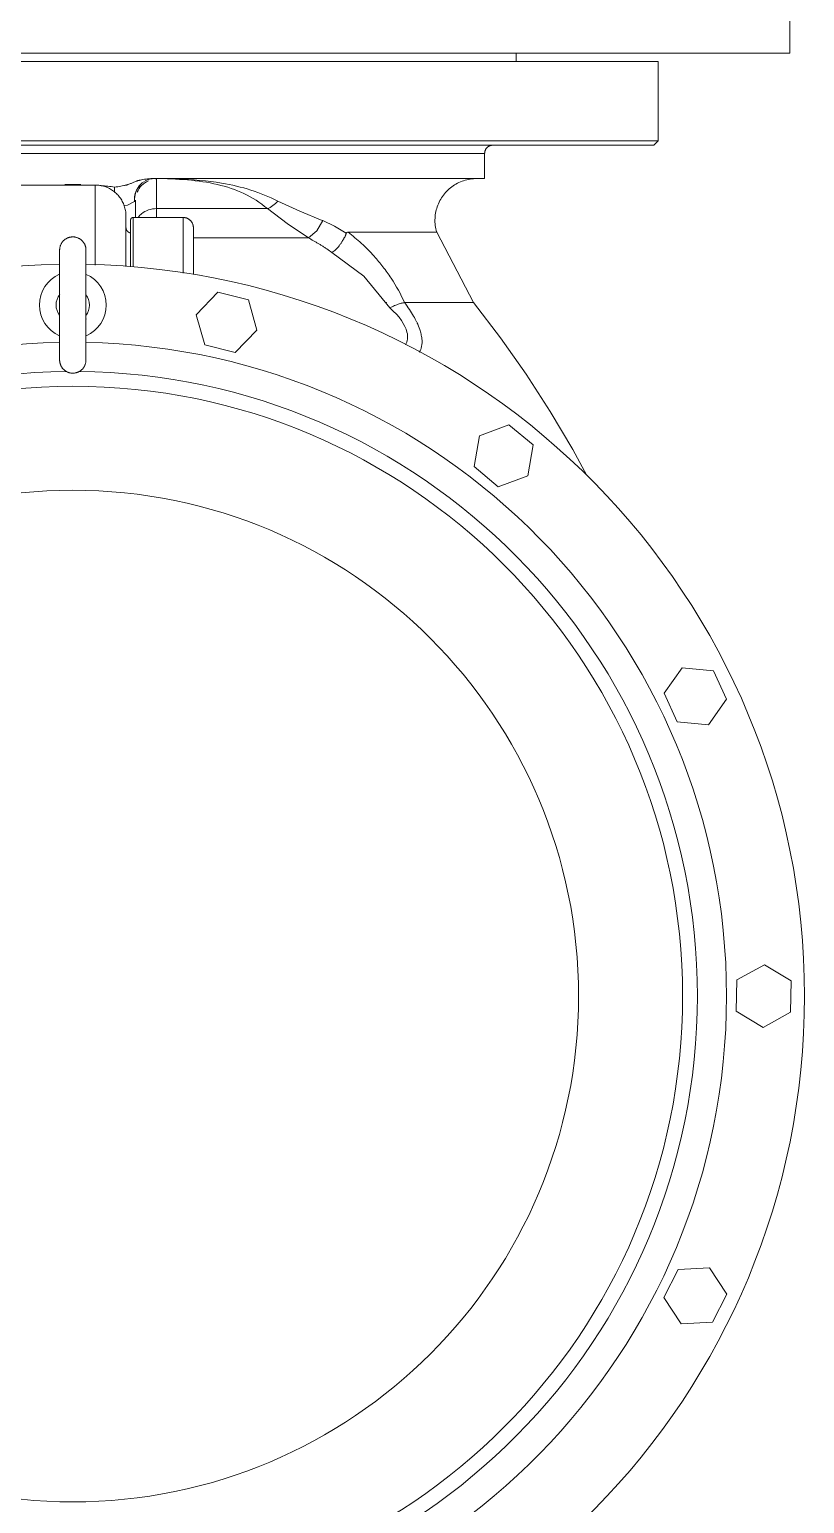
# Model space of a CAD drawing. Extents: x -181672 to 290600, y -29000 to 395522.
# Drawn here: x -171539 to -171353.6, y 25562.5 to 25915 of the extents above; entities that cross this region are included whole.
import ezdxf

# ---------------------------------------------------------------- set-up
doc = ezdxf.new("R2010")
doc.units = 0
doc.header["$LTSCALE"] = 10
doc.layers.add('XFM7P20PCW$0$G-IMPT', color=252, linetype='Continuous', lineweight=9)
doc.layers.add('XFM7P20PCW$0$M-PIPE--4', color=252, linetype='Continuous', lineweight=9)

# ---------------------------------------------------------------- blocks, each defined once
blk = doc.blocks.new('XFM7P20PCW$0$HTS 150A-3D_dwg-5203735-參考樓層')
at = {"layer": 'XFM7P20PCW$0$G-IMPT'}
for p, q in [((-7.5, 165.41), (-3.61, 171.83)), ((-3.61, 171.83), (3.89, 171.67)), ((3.89, 171.67), (7.5, 165.09)), ((-3.89, 158.83), (-7.5, 165.41)), ((7.5, 165.09), (3.61, 158.67)), ((3.61, 158.67), (-3.89, 158.83)), ((-77.81, 153.24), (-70.98, 156.36)), ((-70.98, 156.36), (-64.87, 152)), ((65.01, 152.28), (71.3, 156.38)), ((71.3, 156.38), (77.99, 152.98)), ((-78.53, 145.77), (-77.81, 153.24)), ((-64.87, 152), (-65.59, 144.53)), ((65.41, 144.79), (65.01, 152.28)), ((77.99, 152.98), (78.39, 145.49)), ((-72.42, 141.41), (-78.53, 145.77)), ((-65.59, 144.53), (-72.42, 141.41)), ((72.1, 141.39), (65.41, 144.79)), ((78.39, 145.49), (72.1, 141.39)), ((-204.5, 140), (-223.5, 140)), ((-223.5, 140), (-223.5, -55.03)), ((-203.5, 139), (-204.5, 140)), ((-204.5, 140), (-204.5, -55.03)), ((-203.5, -55.04), (-203.5, 139)), ((-136.59, 104.31), (-131.79, 110.08)), ((-131.79, 110.08), (-124.39, 108.8)), ((-223.5, 106), (-225.5, 106)), ((-225.5, 106), (-225.5, -55.01)), ((-124.39, 108.8), (-121.8, 101.76)), ((-134, 97.26), (-136.59, 104.31)), ((-121.8, 101.76), (-126.6, 95.99)), ((-195.5, 98.5), (-201.5, 98.5)), ((-201.5, 98.5), (-201.5, -55.03)), ((-195.5, 18.64), (-195.5, 98.5)), ((-165.83, 95.82), (-182.65, 87.03)), ((-165.83, 95.82), (-165.83, 90.34)), ((-126.6, 95.99), (-134, 97.26)), ((-165.83, 90.33), (-165.83, 87.3)), ((-182.65, 65.83), (-182.65, 87.03)), ((-165.83, 87.29), (-165.83, 83.63)), ((-165.83, 83.62), (-165.83, 79.36)), ((-165.83, 75.07), (-165.83, 74.99)), ((-181.3, 56.34), (-181.3, 28.84)), ((-188.3, 46.54), (-188.3, 20)), ((-166.5, 41.99), (-159.28, 44.05)), ((-159.28, 44.05), (-153.89, 38.83)), ((-168.32, 34.71), (-166.5, 41.99)), ((-153.89, 38.83), (-155.71, 31.55)), ((-162.93, 29.49), (-168.32, 34.71)), ((-172.59, 28.84), (-183.73, 28.84)), ((-155.71, 31.55), (-162.93, 29.49)), ((-186.19, 26.38), (-186.19, 14.44)), ((-172.91, 26.38), (-186.19, 26.38)), ((-195.5, 19.54), (-195.5, 19.57)), ((-195.31, 20), (-188.3, 20)), ((-188.3, 20), (-186.19, 20)), ((-193.84, 16.02), (-192.95, 15.4)), ((-192.05, 15.02), (-190.75, 14.77)), ((-186.19, 15), (-190.33, 15)), ((-190.33, 15), (-186.19, 15)), ((-174.41, 14.44), (-186.19, 14.44)), ((-174.49, 12.71), (-186.56, 12.71)), ((-185.5, 13.82), (-184.35, 13.82)), ((-183.67, 13.82), (-174.43, 13.82)), ((-192.16, 10), (-193.47, 10)), ((-193.95, 5.33), (-193.95, -55)), ((-174.82, 5.33), (-193.95, 5.33)), ((-161.44, 3.15), (-161.43, 3.15)), ((-175.48, -3.15), (-175.51, -3.15)), ((-161.44, -3.15), (-161.48, -3.15))]:
    blk.add_line(p, q, dxfattribs=at)
at = {"layer": 'XFM7P20PCW$0$G-IMPT', "flags": 128}
for points in [[(-165.83, 95.82), (-157.4, 102.29), (-148.73, 108.41), (-139.81, 114.18), (-130.68, 119.59), (-124.49, 122.93)], [(-203.5, 100.42), (-203.49, 100.34), (-203.49, 100.26), (-203.47, 100.18), (-203.46, 100.1), (-203.44, 100.02), (-203.42, 99.95), (-203.4, 99.87), (-203.37, 99.8), (-203.34, 99.72), (-203.31, 99.65), (-203.27, 99.58), (-203.24, 99.51), (-203.19, 99.44), (-203.15, 99.37), (-203.1, 99.31), (-203.06, 99.24), (-203, 99.18), (-202.95, 99.12), (-202.89, 99.07), (-202.83, 99.01), (-202.77, 98.96), (-202.71, 98.91), (-202.65, 98.86), (-202.58, 98.82), (-202.51, 98.78), (-202.44, 98.74), (-202.37, 98.7), (-202.3, 98.67), (-202.22, 98.64), (-202.15, 98.61), (-202.07, 98.58), (-202, 98.56), (-201.92, 98.54), (-201.84, 98.53), (-201.76, 98.52), (-201.68, 98.51), (-201.6, 98.5), (-201.52, 98.5), (-201.5, 98.5)], [(-195.5, 96.53), (-195.49, 96.21), (-195.47, 95.81), (-195.43, 95.42), (-195.37, 95.02), (-195.3, 94.63), (-195.21, 94.24), (-195.11, 93.85), (-194.99, 93.47), (-194.86, 93.09), (-194.71, 92.72), (-194.55, 92.35), (-194.37, 92), (-194.18, 91.64), (-193.97, 91.3), (-193.75, 90.97), (-193.52, 90.64), (-193.28, 90.33), (-193.02, 90.02), (-192.75, 89.72), (-192.47, 89.44), (-192.17, 89.17), (-191.87, 88.91), (-191.56, 88.66), (-191.24, 88.42), (-190.9, 88.2), (-190.56, 87.99), (-190.21, 87.79), (-189.86, 87.61), (-189.49, 87.45), (-189.12, 87.29), (-188.75, 87.16), (-188.37, 87.03), (-187.98, 86.93), (-187.59, 86.83), (-187.2, 86.76), (-186.8, 86.7), (-186.41, 86.65), (-186.01, 86.63), (-185.61, 86.61), (-185.5, 86.61)], [(-185.5, 86.61), (-185.1, 86.62), (-184.7, 86.65), (-184.3, 86.68), (-183.91, 86.74), (-183.51, 86.81), (-183.12, 86.9), (-182.74, 87), (-182.65, 87.03)], [(-164.56, 75.84), (-172.16, 69.64), (-177.79, 61.97)], [(-185.43, 59.79), (-184.08, 62.58), (-182.42, 65.37)], [(-190.1, 49.02), (-187.73, 54.3), (-185.5, 59.62)], [(-185.5, 59.62), (-185.47, 59.71), (-185.43, 59.79)], [(-185.43, 59.79), (-182.97, 58.39), (-181.3, 56.34)], [(-181.3, 56.34), (-184.73, 51.29), (-188.3, 46.54)], [(-186.19, 26.38), (-186.19, 26.48), (-186.18, 26.57), (-186.17, 26.67), (-186.16, 26.77), (-186.14, 26.87), (-186.12, 26.96), (-186.1, 27.06), (-186.07, 27.15), (-186.03, 27.25), (-186, 27.34), (-185.96, 27.43), (-185.91, 27.51), (-185.87, 27.6), (-185.82, 27.69), (-185.76, 27.77), (-185.71, 27.85), (-185.64, 27.93), (-185.58, 28), (-185.52, 28.07), (-185.45, 28.14), (-185.37, 28.21), (-185.3, 28.28), (-185.22, 28.34), (-185.14, 28.39), (-185.06, 28.45), (-184.98, 28.5), (-184.89, 28.55), (-184.8, 28.59), (-184.71, 28.64), (-184.62, 28.67), (-184.53, 28.71), (-184.44, 28.74), (-184.34, 28.76), (-184.25, 28.79), (-184.15, 28.8), (-184.05, 28.82), (-183.95, 28.83), (-183.86, 28.84), (-183.76, 28.84), (-183.73, 28.84)], [(-172.55, 28.84), (-172.88, 28.84), (-173.85, 28.84), (-174.79, 28.84), (-175.69, 28.84), (-176.55, 28.84), (-177.37, 28.84), (-178.14, 28.84), (-178.86, 28.84), (-179.54, 28.84), (-180.17, 28.84), (-180.75, 28.84), (-181.28, 28.84), (-181.76, 28.84), (-182.19, 28.84), (-182.57, 28.84), (-182.9, 28.84), (-183.17, 28.84), (-183.39, 28.84), (-183.55, 28.84), (-183.67, 28.84), (-183.72, 28.84), (-183.73, 28.84)], [(-183.73, 28.84), (-183.7, 28.84), (-183.62, 28.84), (-183.49, 28.84), (-183.3, 28.84), (-183.05, 28.84), (-182.76, 28.84), (-182.41, 28.84), (-182, 28.84), (-181.71, 28.84)], [(-190.26, 14.98), (-190.18, 14.94), (-189.98, 14.77)], [(-189.98, 14.77), (-189.17, 13.11), (-189.03, 12.27)], [(-185.58, 13.82), (-185.6, 13.82), (-185.63, 13.82), (-185.65, 13.82), (-185.68, 13.83), (-185.7, 13.83), (-185.72, 13.84), (-185.75, 13.84), (-185.77, 13.85), (-185.79, 13.86), (-185.82, 13.87), (-185.84, 13.88), (-185.86, 13.89), (-185.88, 13.9), (-185.9, 13.91), (-185.92, 13.93), (-185.94, 13.94), (-185.96, 13.96), (-185.98, 13.97), (-186, 13.99), (-186.02, 14.01), (-186.04, 14.02), (-186.05, 14.04), (-186.07, 14.06), (-186.08, 14.08), (-186.1, 14.1), (-186.11, 14.12), (-186.12, 14.15), (-186.13, 14.17), (-186.14, 14.19), (-186.15, 14.21), (-186.16, 14.24), (-186.17, 14.26), (-186.17, 14.28), (-186.18, 14.31), (-186.18, 14.33), (-186.19, 14.36), (-186.19, 14.38), (-186.19, 14.4), (-186.19, 14.43), (-186.19, 14.44)], [(-193.95, 5.33), (-193.94, 5.62), (-193.93, 5.92), (-193.9, 6.21), (-193.86, 6.5), (-193.8, 6.79), (-193.74, 7.08), (-193.66, 7.37), (-193.58, 7.65), (-193.48, 7.93), (-193.37, 8.2), (-193.25, 8.47), (-193.12, 8.74), (-192.97, 9), (-192.82, 9.25), (-192.66, 9.5), (-192.49, 9.74), (-192.31, 9.97), (-192.12, 10.2), (-191.92, 10.41), (-191.71, 10.62), (-191.49, 10.83), (-191.27, 11.02), (-191.04, 11.2), (-190.8, 11.38), (-190.55, 11.54), (-190.3, 11.7), (-190.04, 11.84), (-189.78, 11.97), (-189.51, 12.1), (-189.24, 12.21), (-188.96, 12.31), (-188.68, 12.4), (-188.4, 12.48), (-188.11, 12.55), (-187.82, 12.6), (-187.53, 12.65), (-187.23, 12.68), (-186.94, 12.7), (-186.64, 12.71), (-186.56, 12.71)], [(-174.45, 12.71), (-174.81, 12.71), (-175.87, 12.71), (-176.88, 12.71), (-177.86, 12.71), (-178.79, 12.71), (-179.67, 12.71), (-180.5, 12.71), (-181.29, 12.71), (-182.02, 12.71), (-182.71, 12.71), (-183.34, 12.71), (-183.91, 12.71), (-184.43, 12.71), (-184.9, 12.71), (-185.31, 12.71), (-185.66, 12.71), (-185.96, 12.71), (-186.19, 12.71), (-186.37, 12.71), (-186.49, 12.71), (-186.55, 12.71), (-186.56, 12.71)], [(-186.56, 12.71), (-186.53, 12.71), (-186.45, 12.71), (-186.3, 12.71), (-186.09, 12.71), (-185.83, 12.71), (-185.51, 12.71), (-185.13, 12.71), (-184.69, 12.71), (-184.2, 12.71), (-183.65, 12.71), (-183.05, 12.71), (-182.93, 12.71)], [(-185.58, 13.82), (-185.55, 13.82), (-185.46, 13.82), (-185.32, 13.82), (-185.12, 13.82), (-184.86, 13.82), (-184.55, 13.82), (-184.18, 13.82), (-183.76, 13.82), (-183.28, 13.82), (-182.74, 13.82), (-182.16, 13.82), (-181.52, 13.82), (-180.83, 13.82), (-180.1, 13.82), (-179.31, 13.82), (-178.48, 13.82), (-177.6, 13.82), (-176.67, 13.82), (-175.71, 13.82), (-174.7, 13.82), (-174.4, 13.82)], [(-184.55, 13.82), (-184.7, 13.82), (-184.99, 13.82), (-185.22, 13.82), (-185.39, 13.82), (-185.51, 13.82), (-185.57, 13.82), (-185.58, 13.82)], [(-183.73, 12.71), (-183.68, 12.71), (-183.63, 12.72), (-183.58, 12.72), (-183.53, 12.73), (-183.49, 12.74), (-183.44, 12.75), (-183.39, 12.76), (-183.34, 12.77), (-183.3, 12.79), (-183.25, 12.81), (-183.21, 12.83), (-183.16, 12.85), (-183.12, 12.87), (-183.08, 12.9), (-183.04, 12.93), (-183, 12.96), (-182.96, 12.99), (-182.92, 13.02), (-182.88, 13.05), (-182.85, 13.09), (-182.81, 13.12), (-182.78, 13.16), (-182.75, 13.2), (-182.72, 13.24), (-182.69, 13.28), (-182.67, 13.32), (-182.64, 13.36), (-182.62, 13.41), (-182.6, 13.45), (-182.58, 13.5), (-182.57, 13.54), (-182.55, 13.59), (-182.54, 13.64), (-182.53, 13.69), (-182.52, 13.73), (-182.51, 13.78), (-182.51, 13.82)], [(-181.55, 0), (-181.55, 0.13), (-181.54, 0.25), (-181.53, 0.38), (-181.51, 0.5), (-181.49, 0.63), (-181.46, 0.75), (-181.43, 0.87), (-181.39, 0.99), (-181.35, 1.11), (-181.3, 1.23), (-181.25, 1.34), (-181.19, 1.45), (-181.13, 1.57), (-181.07, 1.67), (-181, 1.78), (-180.93, 1.88), (-180.85, 1.98), (-180.77, 2.08), (-180.68, 2.17), (-180.59, 2.26), (-180.5, 2.35), (-180.41, 2.43), (-180.31, 2.51), (-180.21, 2.58), (-180.1, 2.65), (-179.99, 2.72), (-179.88, 2.78), (-179.77, 2.84), (-179.66, 2.89), (-179.54, 2.94), (-179.42, 2.98), (-179.3, 3.02), (-179.18, 3.05), (-179.06, 3.08), (-178.94, 3.1), (-178.81, 3.12), (-178.69, 3.14), (-178.56, 3.15), (-178.43, 3.15), (-178.4, 3.15)], [(-178.4, -3.15), (-178.53, -3.15), (-178.65, -3.14), (-178.78, -3.13), (-178.9, -3.11), (-179.03, -3.09), (-179.15, -3.06), (-179.27, -3.03), (-179.39, -2.99), (-179.51, -2.95), (-179.63, -2.9), (-179.74, -2.85), (-179.85, -2.79), (-179.97, -2.73), (-180.07, -2.67), (-180.18, -2.6), (-180.28, -2.53), (-180.38, -2.45), (-180.48, -2.37), (-180.57, -2.28), (-180.66, -2.19), (-180.75, -2.1), (-180.83, -2.01), (-180.91, -1.91), (-180.98, -1.81), (-181.05, -1.7), (-181.12, -1.59), (-181.18, -1.48), (-181.24, -1.37), (-181.29, -1.26), (-181.34, -1.14), (-181.38, -1.02), (-181.42, -0.9), (-181.45, -0.78), (-181.48, -0.66), (-181.5, -0.54), (-181.52, -0.41), (-181.54, -0.29), (-181.55, -0.16), (-181.55, -0.03), (-181.55, 0)], [(-178.4, 3.15), (-178.39, 3.15), (-178.36, 3.15), (-178.31, 3.15), (-178.23, 3.15), (-178.14, 3.15), (-178.02, 3.15), (-177.89, 3.15), (-177.73, 3.15), (-177.56, 3.15), (-177.36, 3.15), (-177.15, 3.15), (-176.91, 3.15), (-176.66, 3.15), (-176.39, 3.15), (-176.1, 3.15), (-175.8, 3.15), (-175.48, 3.15), (-175.14, 3.15), (-174.78, 3.15), (-174.41, 3.15), (-174.03, 3.15), (-173.63, 3.15), (-173.5, 3.15)], [(-152.1, 3.15), (-152.11, 3.15), (-152.14, 3.15), (-152.19, 3.15), (-152.27, 3.15), (-152.36, 3.15), (-152.48, 3.15), (-152.61, 3.15), (-152.77, 3.15), (-152.94, 3.15), (-153.14, 3.15), (-153.35, 3.15), (-153.59, 3.15), (-153.84, 3.15), (-154.11, 3.15), (-154.4, 3.15), (-154.7, 3.15), (-155.02, 3.15), (-155.36, 3.15), (-155.72, 3.15), (-156.09, 3.15), (-156.47, 3.15), (-156.87, 3.15), (-157.28, 3.15), (-157.71, 3.15), (-158.15, 3.15), (-158.59, 3.15), (-159.05, 3.15), (-159.52, 3.15), (-160, 3.15), (-160.48, 3.15), (-160.98, 3.15), (-161.48, 3.15), (-161.99, 3.15), (-162.5, 3.15), (-163.01, 3.15), (-163.53, 3.15), (-164.06, 3.15), (-164.58, 3.15), (-165.11, 3.15), (-165.63, 3.15), (-166.16, 3.15), (-166.68, 3.15), (-167.2, 3.15), (-167.72, 3.15), (-168.24, 3.15), (-168.75, 3.15), (-169.25, 3.15), (-169.75, 3.15), (-170.24, 3.15), (-170.72, 3.15), (-171.2, 3.15), (-171.66, 3.15), (-172.11, 3.15), (-172.56, 3.15), (-172.99, 3.15), (-173.41, 3.15), (-173.81, 3.15), (-174.21, 3.15), (-174.58, 3.15), (-174.95, 3.15), (-175.29, 3.15), (-175.63, 3.15), (-175.94, 3.15), (-176.24, 3.15), (-176.52, 3.15), (-176.78, 3.15), (-177.02, 3.15), (-177.25, 3.15), (-177.45, 3.15), (-177.64, 3.15), (-177.81, 3.15), (-177.95, 3.15), (-178.08, 3.15), (-178.18, 3.15), (-178.27, 3.15), (-178.33, 3.15), (-178.38, 3.15), (-178.4, 3.15), (-178.4, 3.15)], [(-158.98, 3.15), (-158.55, 3.15), (-158.1, 3.15), (-157.67, 3.15), (-157.24, 3.15), (-156.83, 3.15), (-156.44, 3.15), (-156.05, 3.15), (-155.68, 3.15), (-155.33, 3.15), (-154.99, 3.15), (-154.67, 3.15), (-154.37, 3.15), (-154.08, 3.15), (-153.81, 3.15), (-153.56, 3.15), (-153.33, 3.15), (-153.12, 3.15), (-152.93, 3.15), (-152.75, 3.15), (-152.6, 3.15), (-152.47, 3.15), (-152.35, 3.15), (-152.26, 3.15), (-152.19, 3.15), (-152.14, 3.15), (-152.11, 3.15), (-152.1, 3.15)], [(-152.1, 3.15), (-151.97, 3.15), (-151.85, 3.14), (-151.72, 3.13), (-151.6, 3.11), (-151.47, 3.09), (-151.35, 3.06), (-151.23, 3.03), (-151.11, 2.99), (-150.99, 2.95), (-150.87, 2.9), (-150.76, 2.85), (-150.65, 2.79), (-150.53, 2.73), (-150.43, 2.67), (-150.32, 2.6), (-150.22, 2.53), (-150.12, 2.45), (-150.02, 2.37), (-149.93, 2.28), (-149.84, 2.19), (-149.75, 2.1), (-149.67, 2.01), (-149.59, 1.91), (-149.52, 1.81), (-149.45, 1.7), (-149.38, 1.59), (-149.32, 1.48), (-149.26, 1.37), (-149.21, 1.26), (-149.16, 1.14), (-149.12, 1.02), (-149.08, 0.9), (-149.05, 0.78), (-149.02, 0.66), (-149, 0.54), (-148.98, 0.41), (-148.96, 0.29), (-148.95, 0.16), (-148.95, 0.03), (-148.95, 0)], [(-148.95, 0), (-148.95, -0.13), (-148.96, -0.25), (-148.97, -0.38), (-148.99, -0.5), (-149.01, -0.63), (-149.04, -0.75), (-149.07, -0.87), (-149.11, -0.99), (-149.15, -1.11), (-149.2, -1.23), (-149.25, -1.34), (-149.31, -1.45), (-149.37, -1.56), (-149.43, -1.67), (-149.5, -1.78), (-149.57, -1.88), (-149.65, -1.98), (-149.73, -2.08), (-149.82, -2.17), (-149.91, -2.26), (-150, -2.35), (-150.09, -2.43), (-150.19, -2.51), (-150.29, -2.58), (-150.4, -2.65), (-150.51, -2.72), (-150.62, -2.78), (-150.73, -2.84), (-150.84, -2.89), (-150.96, -2.94), (-151.08, -2.98), (-151.2, -3.02), (-151.32, -3.05), (-151.44, -3.08), (-151.56, -3.1), (-151.69, -3.12), (-151.81, -3.14), (-151.94, -3.15), (-152.07, -3.15), (-152.1, -3.15)], [(-178.4, -3.15), (-178.39, -3.15), (-178.36, -3.15), (-178.31, -3.15), (-178.23, -3.15), (-178.14, -3.15), (-178.02, -3.15), (-177.89, -3.15), (-177.73, -3.15), (-177.56, -3.15), (-177.36, -3.15), (-177.15, -3.15), (-176.91, -3.15), (-176.66, -3.15), (-176.39, -3.15), (-176.1, -3.15), (-175.8, -3.15), (-175.48, -3.15), (-175.14, -3.15), (-174.78, -3.15), (-174.41, -3.15), (-174.03, -3.15), (-173.63, -3.15), (-173.22, -3.15), (-172.79, -3.15), (-172.35, -3.15), (-171.91, -3.15), (-171.45, -3.15), (-170.98, -3.15), (-170.5, -3.15), (-170.02, -3.15), (-169.52, -3.15), (-169.02, -3.15), (-168.51, -3.15), (-168, -3.15), (-167.49, -3.15), (-166.97, -3.15), (-166.44, -3.15), (-165.92, -3.15), (-165.39, -3.15), (-164.87, -3.15), (-164.34, -3.15), (-163.82, -3.15), (-163.3, -3.15), (-162.78, -3.15), (-162.26, -3.15), (-161.75, -3.15), (-161.25, -3.15), (-160.75, -3.15), (-160.26, -3.15), (-159.78, -3.15), (-159.3, -3.15), (-158.84, -3.15), (-158.39, -3.15), (-157.94, -3.15), (-157.51, -3.15), (-157.09, -3.15), (-156.69, -3.15), (-156.29, -3.15), (-155.92, -3.15), (-155.55, -3.15), (-155.21, -3.15), (-154.87, -3.15), (-154.56, -3.15), (-154.26, -3.15), (-153.98, -3.15), (-153.72, -3.15), (-153.48, -3.15), (-153.25, -3.15), (-153.05, -3.15), (-152.86, -3.15), (-152.69, -3.15), (-152.55, -3.15), (-152.42, -3.15), (-152.32, -3.15), (-152.23, -3.15), (-152.17, -3.15), (-152.12, -3.15), (-152.1, -3.15), (-152.1, -3.15)], [(-176, -3.15), (-176.13, -3.15), (-176.42, -3.15), (-176.69, -3.15), (-176.94, -3.15), (-177.17, -3.15), (-177.38, -3.15), (-177.57, -3.15), (-177.75, -3.15), (-177.9, -3.15), (-178.03, -3.15), (-178.15, -3.15), (-178.24, -3.15), (-178.31, -3.15), (-178.36, -3.15), (-178.39, -3.15), (-178.4, -3.15)], [(-168.56, -3.15), (-169.07, -3.15), (-169.57, -3.15), (-170.06, -3.15), (-170.55, -3.15), (-171.02, -3.15), (-171.49, -3.15), (-171.95, -3.15), (-172.4, -3.15), (-172.83, -3.15), (-173.26, -3.15), (-173.56, -3.15)], [(-152.1, -3.15), (-152.11, -3.15), (-152.14, -3.15), (-152.19, -3.15), (-152.27, -3.15), (-152.36, -3.15), (-152.48, -3.15), (-152.61, -3.15), (-152.77, -3.15), (-152.94, -3.15), (-153.14, -3.15), (-153.35, -3.15), (-153.59, -3.15), (-153.84, -3.15), (-154.11, -3.15), (-154.4, -3.15), (-154.7, -3.15), (-155.02, -3.15), (-155.36, -3.15), (-155.72, -3.15), (-156.09, -3.15), (-156.47, -3.15), (-156.87, -3.15), (-157, -3.15)]]:
    blk.add_lwpolyline(points, dxfattribs=at)
at = {"layer": 'XFM7P20PCW$0$G-IMPT'}
for centre, radius, start, end in [((0, 0), 175, 1.0269, 178.9804), ((0, 0), 156.34, 1.1476, 178.8491), ((0, 0), 149.38, 0.5413, 179.4585), ((0, 0), 145.83, 359.9999, 179.9999), ((0, 0), 120.96, 359.9999, 179.9999), ((-165.25, 0), 8, 89.9999, 156.5944), ((-165.25, 0), 8, 23.3416, 89.9999), ((-165.25, 0), 4, 89.9999, 127.9952), ((-165.25, 0), 4, 51.1822, 89.9999), ((0, 0), 145.83, 179.9999, 359.9999), ((0, 0), 120.96, 179.9999, 359.9999), ((0, 0), 175, 181.0205, 358.9799), ((-165.25, 0), 8, 203.3769, 269.9999), ((-165.25, 0), 4, 231.4707, 269.9999), ((-165.25, 0), 4, 269.9999, 308.0342), ((-165.25, 0), 8, 269.9999, 336.591), ((0, 0), 156.34, 181.141, 358.8596), ((0, 0), 149.38, 180.5413, 359.4585)]:
    blk.add_arc(centre, radius, start, end, dxfattribs=at)
for centre, major_axis, ratio, start_param, end_param in [((-190.5, 19.52), (5, 0), 0.957201, 3.141593, 3.623878), ((-190.33, 20), (0, 5), 0.995203, 1.963495, 2.748894), ((-190.5, 19.52), (5, 0), 0.957201, 3.668114, 4.161408), ((-190.5, 19.52), (5, 0), 0.957201, 4.178768, 4.818662)]:
    blk.add_ellipse(centre, major_axis=major_axis, ratio=ratio, start_param=start_param, end_param=end_param, dxfattribs=at)
for points, knots in [([(-165.83, 79.36), (-164.74, 80.18), (-163.21, 81.19), (-161.67, 82), (-161.21, 82.22)], [0, 0, 0, 0, 0.2, 0.2865725, 0.2865725, 0.2865725, 0.2865725]), ([(-161.05, 82.3), (-160.5, 82.56), (-159.57, 82.94), (-158.3, 83.31), (-156.86, 83.58), (-155.33, 83.53), (-154.35, 83.13), (-153.95, 82.86)], [0.2963542, 0.2963542, 0.2963542, 0.2963542, 0.4, 0.475, 0.55, 0.7, 0.8391606, 0.8391606, 0.8391606, 0.8391606]), ([(-182.65, 65.83), (-181.82, 66.95), (-180.03, 69.1), (-177.25, 71.84), (-174.84, 73.85), (-173.06, 75.17), (-170.27, 77.1), (-167.84, 78.44), (-165.83, 79.34)], [0, 0, 0, 0, 0.2, 0.4, 0.55, 0.625, 0.7, 1, 1, 1, 1]), ([(-155.74, 79.54), (-156.55, 80.08), (-159.18, 80.4), (-162.57, 78.13), (-164.56, 75.84)], [0.1666667, 0.1666667, 0.1666667, 0.1666667, 0.5, 1, 1, 1, 1]), ([(-182.42, 65.37), (-182.33, 65.36), (-182.17, 65.32), (-181.92, 65.24), (-181.7, 65.14), (-181.5, 65.03), (-181.3, 64.92), (-181.09, 64.78), (-180.8, 64.6), (-180.52, 64.41), (-180.21, 64.23), (-179.95, 64.07), (-179.69, 63.9), (-179.36, 63.66), (-178.96, 63.33), (-178.37, 62.77), (-178, 62.3), (-177.79, 61.97)], [0, 0, 0, 0, 0.05, 0.1, 0.15, 0.1875, 0.225, 0.275, 0.325, 0.4, 0.45, 0.5, 0.55, 0.6, 0.7, 0.8, 1, 1, 1, 1]), ([(-177.79, 61.97), (-178.1, 61.56), (-178.54, 60.94), (-179.1, 60.11), (-179.5, 59.47), (-179.88, 58.83), (-180.25, 58.2), (-180.74, 57.36), (-181.08, 56.75), (-181.3, 56.34)], [0, 0, 0, 0, 0.222222, 0.333333, 0.444444, 0.555556, 0.666667, 0.777778, 1, 1, 1, 1]), ([(-195.39, 24.91), (-195.26, 28.67), (-194.75, 34.85), (-192.91, 42.66), (-191.15, 46.92), (-190.1, 49.02)], [0.1583585, 0.1583585, 0.1583585, 0.1583585, 0.5, 0.75, 1, 1, 1, 1]), ([(-195.5, 19.58), (-195.5, 19.61), (-195.49, 19.66), (-195.48, 19.75), (-195.45, 19.88), (-195.39, 19.97), (-195.33, 20), (-195.31, 20)], [0, 0, 0, 0, 0.1, 0.2, 0.4, 0.8, 1, 1, 1, 1]), ([(-193.47, 10), (-193.49, 10.25), (-193.54, 10.74), (-193.65, 11.47), (-193.77, 12.07), (-193.87, 12.49), (-193.93, 12.73), (-193.98, 12.9), (-194.03, 13.08), (-194.1, 13.31), (-194.25, 13.72), (-194.5, 14.28), (-194.74, 14.85), (-194.89, 15.26), (-194.97, 15.49), (-195.02, 15.67), (-195.06, 15.85), (-195.12, 16.09), (-195.22, 16.51), (-195.33, 17.13), (-195.44, 17.88), (-195.48, 18.38), (-195.5, 18.64)], [0, 0, 0, 0, 0.083333, 0.166667, 0.25, 0.291667, 0.3125, 0.333333, 0.354167, 0.375, 0.416667, 0.5, 0.583333, 0.625, 0.645833, 0.666667, 0.6875, 0.708333, 0.75, 0.833333, 0.916667, 1, 1, 1, 1]), ([(-186.27, 15.68), (-186.57, 15.9), (-187.28, 16.56), (-188.08, 18.04), (-188.3, 19.35), (-188.3, 20)], [0.3365616, 0.3365616, 0.3365616, 0.3365616, 0.5, 0.75, 1, 1, 1, 1])]:
    blk.add_open_spline(points, degree=3, knots=knots, dxfattribs=at)
for points in [[(-165.83, 79.34), (-165.82, 79.23), (-165.8, 79.1), (-165.77, 78.96)], [(-165.77, 78.96), (-165.75, 78.82), (-165.68, 78.53), (-165.58, 78.21), (-165.52, 78.04)], [(-165.52, 78.04), (-165.47, 77.87), (-165.34, 77.52), (-165.11, 76.98), (-164.85, 76.41), (-164.66, 76.03), (-164.56, 75.84)], [(-182.42, 65.37), (-182.51, 65.43), (-182.63, 65.56), (-182.66, 65.73), (-182.65, 65.83)], [(-188.3, 46.54), (-191.23, 43.05), (-194.8, 35.07), (-195.46, 25.08), (-195.5, 19.58)], [(-190.1, 49.02), (-189.7, 48.67), (-188.96, 47.87), (-188.47, 46.97), (-188.3, 46.54)], [(-195.5, 19.57), (-195.49, 20.21), (-195.49, 20.84), (-195.48, 21.47)], [(-193.07, 15.44), (-193.34, 15.59), (-193.6, 15.77), (-193.84, 15.98)], [(-191.95, 14.96), (-192.29, 15.05), (-192.62, 15.19), (-192.94, 15.37)], [(-189.98, 14.77), (-190.59, 14.71), (-191.28, 14.76), (-191.95, 14.96)], [(-193.79, 6.77), (-193.71, 7.85), (-193.6, 8.92), (-193.47, 10)], [(-194.04, -1.89), (-194.05, -1.25), (-194.07, 0.01), (-194.05, 1.28), (-194.04, 1.91)], [(-161.9, 3.16), (-161.93, 3.16), (-161.96, 3.15), (-161.98, 3.15)]]:
    blk.add_open_spline(points, degree=3, dxfattribs=at)
blk = doc.blocks.new('XFM7P20PCW$0$A$Cb93b1cc9')
at = {"layer": 'XFM7P20PCW$0$G-IMPT'}
blk.add_blockref('XFM7P20PCW$0$HTS 150A-3D_dwg-5203735-參考樓層', (323, 189), dxfattribs=at)
blk = doc.blocks.new('XFM7P20PCW$0$SL150')
for p, q in [((3.96875, 13.97), (1.42875, 13.97)), ((1.42875, -13.97), (1.42875, 13.97)), ((3.96875, -13.97), (3.96875, 13.97)), ((1.42875, 9.604375), (0, 9.604375)), ((0, -9.604375), (0, 9.604375)), ((1.42875, -9.604375), (0, -9.604375)), ((3.96875, -13.97), (1.42875, -13.97))]:
    blk.add_line(p, q)
blk = doc.blocks.new('XFM7P20PCW')
at = {"layer": 'XFM7P20PCW$0$M-PIPE--4', "rotation": 270}
blk.add_blockref('XFM7P20PCW$0$A$Cb93b1cc9', (-171717.6379, 26006.84327), dxfattribs=at)
at = {"layer": 'XFM7P20PCW$0$M-PIPE--4', "xscale": -10, "yscale": 10, "zscale": 10, "rotation": 90}
blk.add_blockref('XFM7P20PCW$0$SL150', (-171496.83737, 25949.03375), dxfattribs=at)

msp = doc.modelspace()

# ---------------------------------------------------------------- block references
msp.add_blockref('XFM7P20PCW', (0, 0))

doc.saveas('drawing.dxf')
